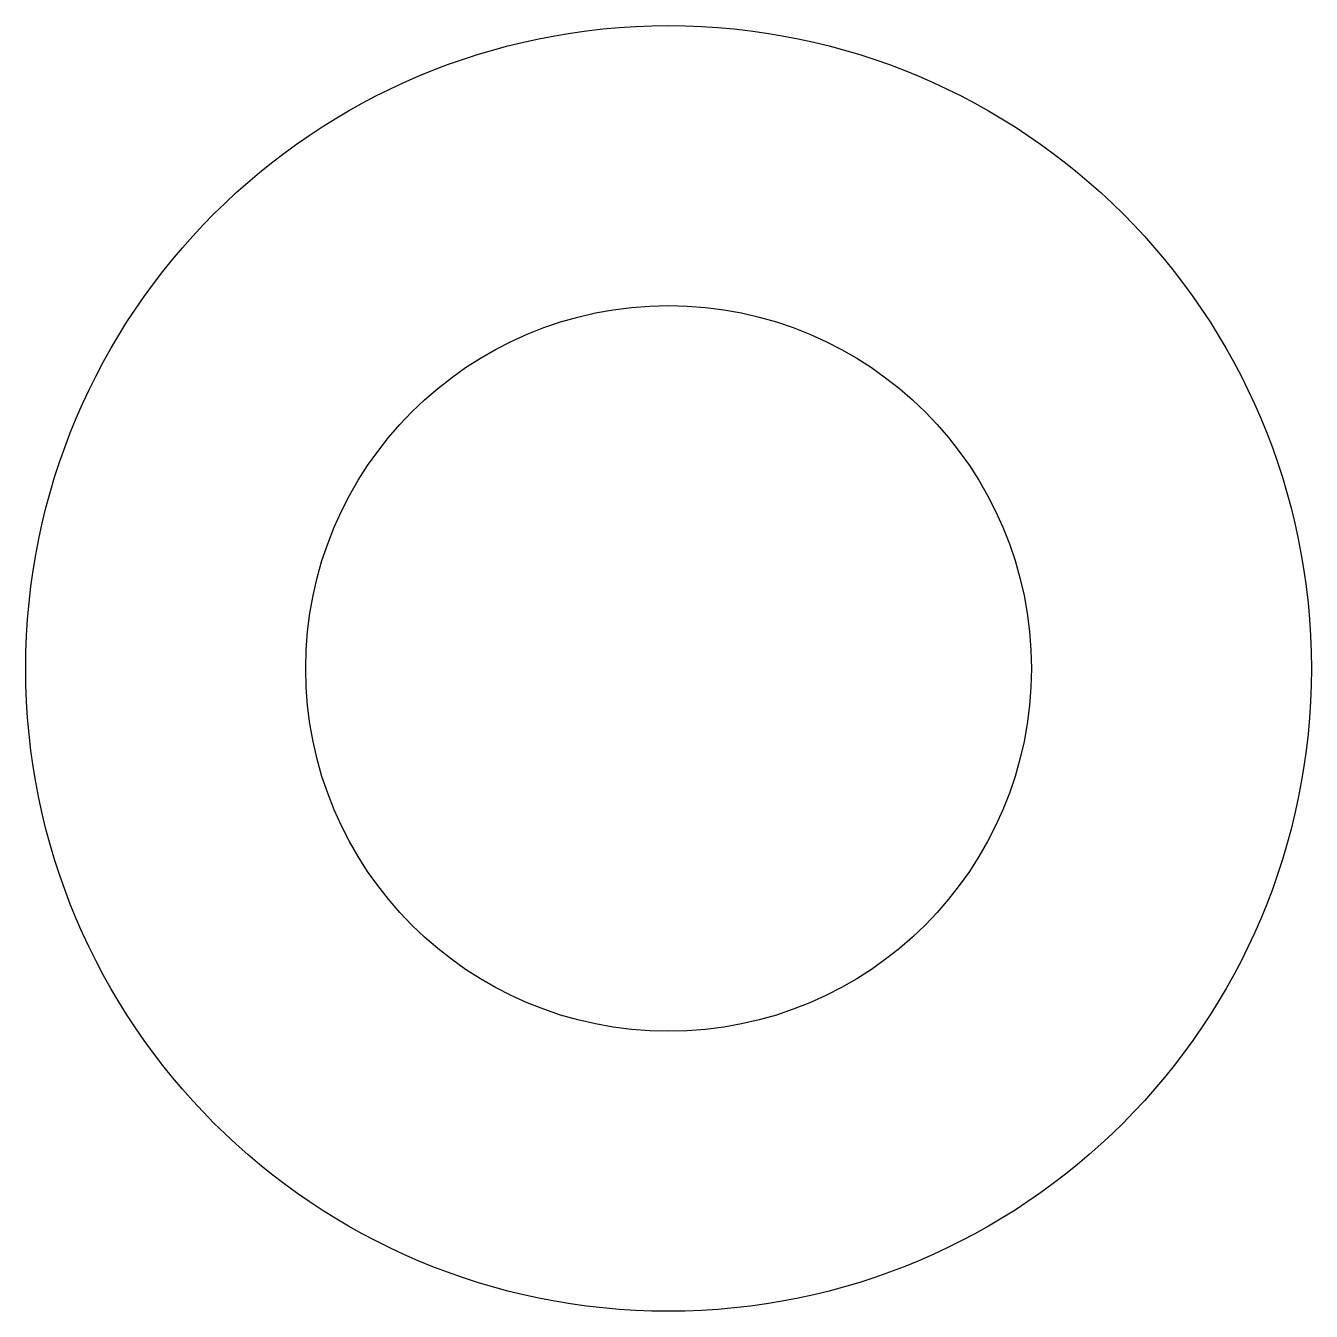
# Model space of a CAD drawing. Extents: x 13.121 to 13.269, y 8.276 to 8.424.
import ezdxf

# ---------------------------------------------------------------- set-up
doc = ezdxf.new("R2010")
doc.units = 0
doc.header["$MEASUREMENT"] = 0
doc.layers.get('0').update_dxf_attribs({"linetype": 'CONTINUOUS'})

msp = doc.modelspace()

# ---------------------------------------------------------------- linework, layer by layer
for radius in [0.07382, 0.04167]:
    msp.add_circle((13.19513, 8.34994), radius)

doc.saveas('drawing.dxf')
